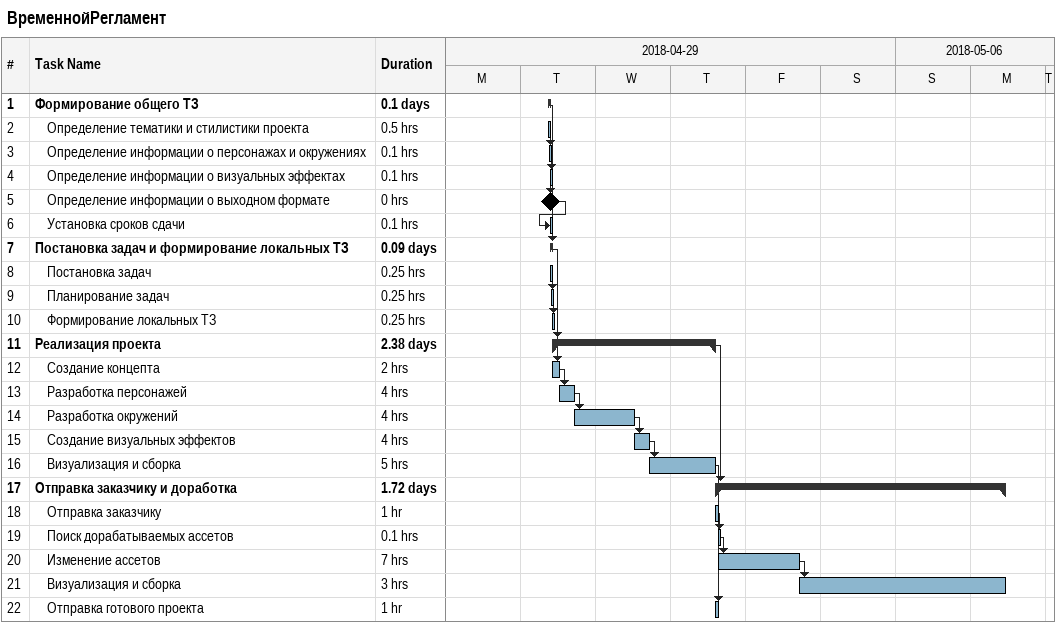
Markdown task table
ВременнойРегламент

| ID | Level | Task | Duration | Start | Finish | Predecessors |
|---|---|---|---|---|---|---|
| 1 | 1 | **Формирование общего ТЗ** | 0.1d | 2018-05-01 | 2018-05-01 |  |
| 2 | 2 | Определение тематики и стилистики проекта | 0.5h | 2018-05-01 | 2018-05-01 |  |
| 3 | 2 | Определение информации о персонажах и окружениях | 0.1h | 2018-05-01 | 2018-05-01 | 2 |
| 4 | 2 | Определение информации о визуальных эффектах | 0.1h | 2018-05-01 | 2018-05-01 | 3 |
| 5 | 2 | Определение информации о выходном формате | 0h | 2018-05-01 | 2018-05-01 | 4 |
| 6 | 2 | Установка сроков сдачи | 0.1h | 2018-05-01 | 2018-05-01 | 5 |
| 7 | 1 | **Постановка задач и формирование локальных ТЗ** | 0.09d | 2018-05-01 | 2018-05-01 | 1 |
| 8 | 2 | Постановка задач | 0.25h | 2018-05-01 | 2018-05-01 |  |
| 9 | 2 | Планирование задач | 0.25h | 2018-05-01 | 2018-05-01 | 8 |
| 10 | 2 | Формирование локальных ТЗ | 0.25h | 2018-05-01 | 2018-05-01 | 9 |
| 11 | 1 | **Реализация проекта** | 2.38d | 2018-05-01 | 2018-05-03 | 7 |
| 12 | 2 | Создание концепта | 2h | 2018-05-01 | 2018-05-01 | 7 |
| 13 | 2 | Разработка персонажей | 4h | 2018-05-01 | 2018-05-01 | 12 |
| 14 | 2 | Разработка окружений | 4h | 2018-05-01 | 2018-05-02 | 13 |
| 15 | 2 | Создание визуальных эффектов | 4h | 2018-05-02 | 2018-05-02 | 14 |
| 16 | 2 | Визуализация и сборка | 5h | 2018-05-02 | 2018-05-03 | 15 |
| 17 | 1 | **Отправка заказчику и доработка** | 1.72d | 2018-05-03 | 2018-05-07 | 11 |
| 18 | 2 | Отправка заказчику | 1h | 2018-05-03 | 2018-05-03 |  |
| 19 | 2 | Поиск дорабатываемых ассетов | 0.1h | 2018-05-03 | 2018-05-03 | 18 |
| 20 | 2 | Изменение ассетов | 7h | 2018-05-03 | 2018-05-04 | 19 |
| 21 | 2 | Визуализация и сборка | 3h | 2018-05-04 | 2018-05-07 | 20 |
| 22 | 2 | Отправка готового проекта | 1h | 2018-05-03 | 2018-05-03 | 16 |
